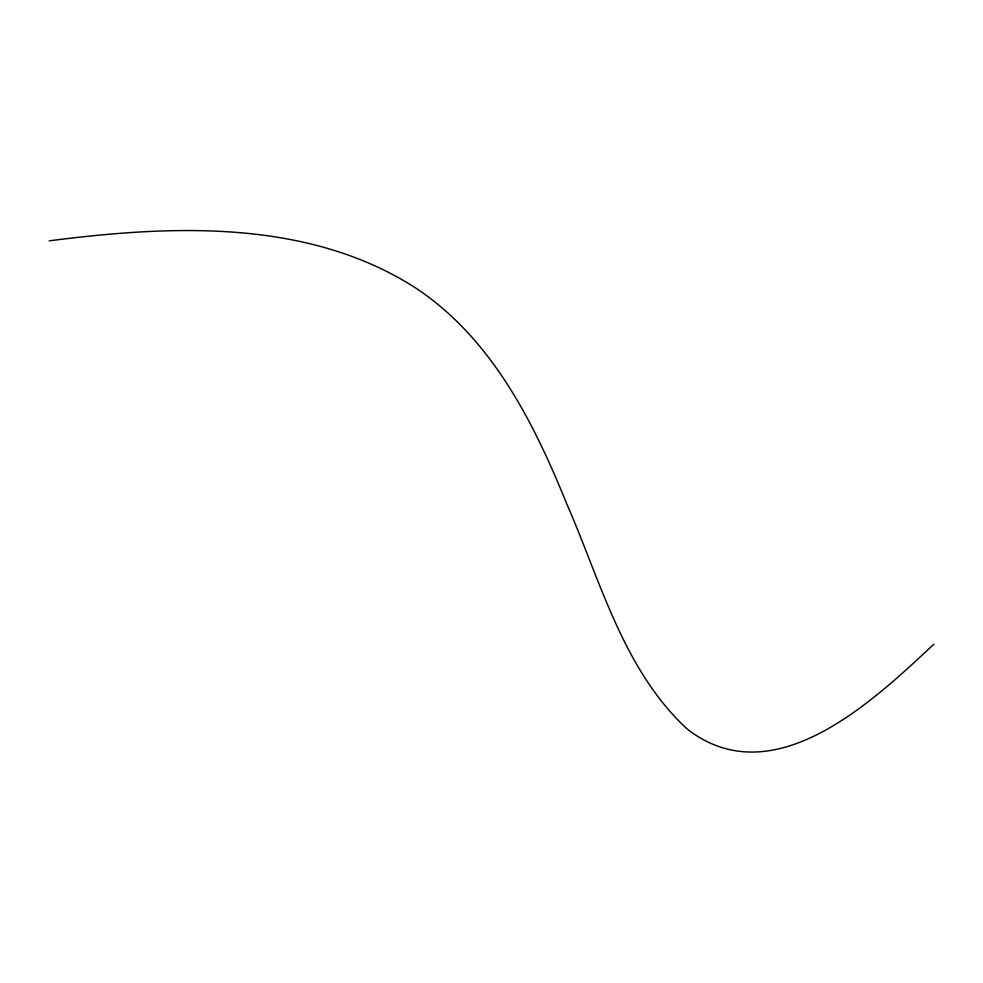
<?xml version="1.0" encoding="UTF-8"?>
<svg xmlns="http://www.w3.org/2000/svg" width="983" height="983" viewBox="0 0 983 983"><rect width="100%" height="100%" fill="white"/><g stroke="black" fill="none" stroke-linecap="round" stroke-linejoin="round"><path stroke-width="1.47" d="M933.85 644.209C872.818 701.321 773.179 796.181 686.92 728.808C623.161 669.521 600.773 581.58 566.921 504.267C533.88 422.702 491.869 338.852 416.522 288.535C308.257 218.558 171.73 225.082 49.15 240.847"/></g></svg>
